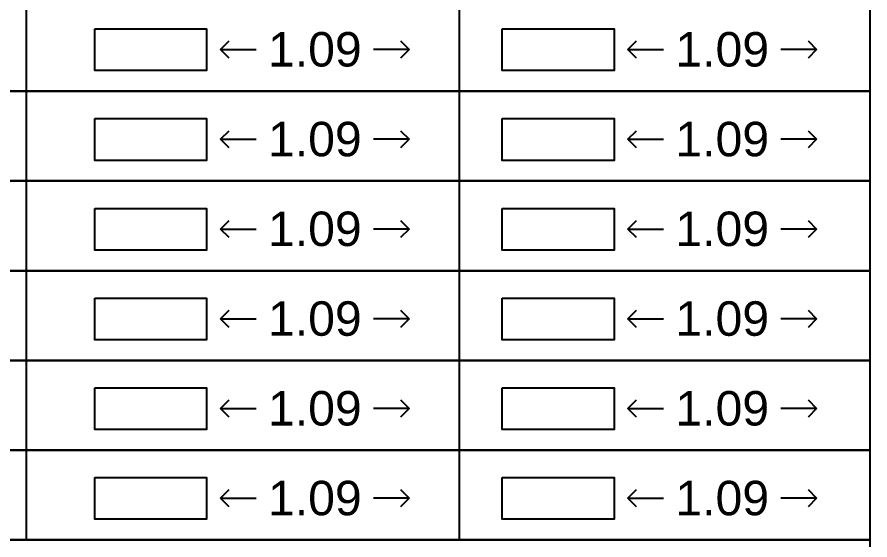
# Model space of a CAD drawing. Header units: metres. Extents: x -9481 to -9285, y 28740 to 57552.
# Drawn here: x -9447.178 to -9442.23, y 28757.198 to 28760.231 of the extents above; entities that cross this region are included whole.
import ezdxf

# ---------------------------------------------------------------- set-up
doc = ezdxf.new("R2010")
doc.units = ezdxf.units.M
doc.header["$PDMODE"] = 34
doc.header["$PDSIZE"] = -15
doc.layers.add('BLK_1_FLR_-1_REGULAR_ROOM_1', color=7, linetype='Continuous', plot=False)
doc.layers.add('BLK_1_FLR_-2_REGULAR_ROOM_1', color=7, linetype='Continuous', plot=False)
doc.layers.add('PLAN', color=7, linetype='Continuous', lineweight=40)
doc.styles.add('Arial', font='arial.ttf', dxfattribs={"height": 0.2})
doc.styles.add('style2', font='arial.ttf', dxfattribs={"height": 0.3})
doc.dimstyles.new('INT DIM', dxfattribs={"dimtxt": 0.3, "dimasz": 0.1, "dimexe": 0.18, "dimexo": 0.0625, "dimgap": 0.09, "dimtad": 0, "dimzin": 0, "dimdsep": 46, "dimtxsty": 'style2', "dimblk": 'OPEN90', "dimcen": 0.09, "dimse1": 1, "dimse2": 1, "dimclrd": 250, "dimclrt": 256, "dimadec": 0, "dimazin": 0, "dimtfac": 1, "dimtofl": 0, "dimtmove": 0, "dimatfit": 3, "dimfxl": 0.18, "dimtolj": 1, "dimtzin": 0, "dimlwd": -1, "dimarcsym": 0})

# ---------------------------------------------------------------- blocks, each defined once
blk = doc.blocks.new('_Open90')
at = {"layer": 'PLAN', "color": 0, "lineweight": -2}
for p, q in [((-0.5, 0.5), (0, 0)), ((0, 0), (-1, 0)), ((0, 0), (-0.5, -0.5))]:
    blk.add_line(p, q, dxfattribs=at)
blk = doc.blocks.new('*D308')
at = {"layer": 'BLK_1_FLR_-1_REGULAR_ROOM_1', "color": 250, "transparency": 16777216}
for p, q in [((-9445.8979, 28760.0427), (-9445.791, 28760.0427)), ((-9445.003, 28760.0427), (-9445.1099, 28760.0427))]:
    blk.add_line(p, q, dxfattribs=at)
at = {"layer": 'Defpoints', "color": 0, "transparency": 16777216}
for p in [(-9445.9979, 28760.1628), (-9444.903, 28760.1628), (-9444.903, 28760.0427)]:
    blk.add_point(p, dxfattribs=at)
at = {"layer": 'BLK_1_FLR_-1_REGULAR_ROOM_1', "color": 250, "transparency": 16777216, "xscale": 0.1, "yscale": 0.1, "zscale": 0.1, "rotation": 180}
blk.add_blockref('_Open90', (-9445.9979, 28760.0427), dxfattribs=at)
at = {"layer": 'BLK_1_FLR_-1_REGULAR_ROOM_1', "color": 250, "transparency": 16777216, "xscale": 0.1, "yscale": 0.1, "zscale": 0.1}
blk.add_blockref('_Open90', (-9444.903, 28760.0427), dxfattribs=at)
at = {"layer": 'BLK_1_FLR_-1_REGULAR_ROOM_1', "transparency": 16777216, "insert": (-9445.4505, 28760.0427), "char_height": 0.2, "attachment_point": 5, "style": 'Arial', "bg_fill": 3, "box_fill_scale": 1.1, "bg_fill_color": 256, "bg_fill_true_color": 13158600, "bg_fill_transparency": 0}
blk.add_mtext('\\A1;1.09', dxfattribs=at)
blk = doc.blocks.new('*D309')
at = {"layer": 'BLK_1_FLR_-2_REGULAR_ROOM_1', "color": 250, "transparency": 16777216}
for p, q in [((-9443.5342, 28760.0427), (-9443.4273, 28760.0427)), ((-9442.6393, 28760.0427), (-9442.7462, 28760.0427))]:
    blk.add_line(p, q, dxfattribs=at)
at = {"layer": 'Defpoints', "color": 0, "transparency": 16777216}
for p in [(-9443.6342, 28760.1628), (-9442.5393, 28760.1628), (-9442.5393, 28760.0427)]:
    blk.add_point(p, dxfattribs=at)
at = {"layer": 'BLK_1_FLR_-2_REGULAR_ROOM_1', "color": 250, "transparency": 16777216, "xscale": 0.1, "yscale": 0.1, "zscale": 0.1, "rotation": 180}
blk.add_blockref('_Open90', (-9443.6342, 28760.0427), dxfattribs=at)
at = {"layer": 'BLK_1_FLR_-2_REGULAR_ROOM_1', "color": 250, "transparency": 16777216, "xscale": 0.1, "yscale": 0.1, "zscale": 0.1}
blk.add_blockref('_Open90', (-9442.5393, 28760.0427), dxfattribs=at)
at = {"layer": 'BLK_1_FLR_-2_REGULAR_ROOM_1', "transparency": 16777216, "insert": (-9443.0868, 28760.0427), "char_height": 0.2, "attachment_point": 5, "style": 'Arial', "bg_fill": 3, "box_fill_scale": 1.1, "bg_fill_color": 256, "bg_fill_true_color": 13158600, "bg_fill_transparency": 0}
blk.add_mtext('\\A1;1.09', dxfattribs=at)
blk = doc.blocks.new('*D315')
at = {"layer": 'BLK_1_FLR_-1_REGULAR_ROOM_1', "color": 250, "transparency": 16777216}
for p, q in [((-9445.8979, 28759.5221), (-9445.791, 28759.5221)), ((-9445.003, 28759.5221), (-9445.1099, 28759.5221))]:
    blk.add_line(p, q, dxfattribs=at)
at = {"layer": 'Defpoints', "color": 0, "transparency": 16777216}
for p in [(-9445.9979, 28759.6421), (-9444.903, 28759.6421), (-9444.903, 28759.5221)]:
    blk.add_point(p, dxfattribs=at)
at = {"layer": 'BLK_1_FLR_-1_REGULAR_ROOM_1', "color": 250, "transparency": 16777216, "xscale": 0.1, "yscale": 0.1, "zscale": 0.1, "rotation": 180}
blk.add_blockref('_Open90', (-9445.9979, 28759.5221), dxfattribs=at)
at = {"layer": 'BLK_1_FLR_-1_REGULAR_ROOM_1', "color": 250, "transparency": 16777216, "xscale": 0.1, "yscale": 0.1, "zscale": 0.1}
blk.add_blockref('_Open90', (-9444.903, 28759.5221), dxfattribs=at)
at = {"layer": 'BLK_1_FLR_-1_REGULAR_ROOM_1', "transparency": 16777216, "insert": (-9445.4505, 28759.5221), "char_height": 0.2, "attachment_point": 5, "style": 'Arial', "bg_fill": 3, "box_fill_scale": 1.1, "bg_fill_color": 256, "bg_fill_true_color": 13158600, "bg_fill_transparency": 0}
blk.add_mtext('\\A1;1.09', dxfattribs=at)
blk = doc.blocks.new('*D316')
at = {"layer": 'BLK_1_FLR_-2_REGULAR_ROOM_1', "color": 250, "transparency": 16777216}
for p, q in [((-9443.5342, 28759.5221), (-9443.4273, 28759.5221)), ((-9442.6393, 28759.5221), (-9442.7462, 28759.5221))]:
    blk.add_line(p, q, dxfattribs=at)
at = {"layer": 'Defpoints', "color": 0, "transparency": 16777216}
for p in [(-9443.6342, 28759.6421), (-9442.5393, 28759.6421), (-9442.5393, 28759.5221)]:
    blk.add_point(p, dxfattribs=at)
at = {"layer": 'BLK_1_FLR_-2_REGULAR_ROOM_1', "color": 250, "transparency": 16777216, "xscale": 0.1, "yscale": 0.1, "zscale": 0.1, "rotation": 180}
blk.add_blockref('_Open90', (-9443.6342, 28759.5221), dxfattribs=at)
at = {"layer": 'BLK_1_FLR_-2_REGULAR_ROOM_1', "color": 250, "transparency": 16777216, "xscale": 0.1, "yscale": 0.1, "zscale": 0.1}
blk.add_blockref('_Open90', (-9442.5393, 28759.5221), dxfattribs=at)
at = {"layer": 'BLK_1_FLR_-2_REGULAR_ROOM_1', "transparency": 16777216, "insert": (-9443.0868, 28759.5221), "char_height": 0.2, "attachment_point": 5, "style": 'Arial', "bg_fill": 3, "box_fill_scale": 1.1, "bg_fill_color": 256, "bg_fill_true_color": 13158600, "bg_fill_transparency": 0}
blk.add_mtext('\\A1;1.09', dxfattribs=at)
blk = doc.blocks.new('*D322')
at = {"layer": 'BLK_1_FLR_-1_REGULAR_ROOM_1', "color": 250, "transparency": 16777216}
for p, q in [((-9445.8979, 28759.0014), (-9445.791, 28759.0014)), ((-9445.003, 28759.0014), (-9445.1099, 28759.0014))]:
    blk.add_line(p, q, dxfattribs=at)
at = {"layer": 'Defpoints', "color": 0, "transparency": 16777216}
for p in [(-9445.9979, 28759.1215), (-9444.903, 28759.1215), (-9444.903, 28759.0014)]:
    blk.add_point(p, dxfattribs=at)
at = {"layer": 'BLK_1_FLR_-1_REGULAR_ROOM_1', "color": 250, "transparency": 16777216, "xscale": 0.1, "yscale": 0.1, "zscale": 0.1, "rotation": 180}
blk.add_blockref('_Open90', (-9445.9979, 28759.0014), dxfattribs=at)
at = {"layer": 'BLK_1_FLR_-1_REGULAR_ROOM_1', "color": 250, "transparency": 16777216, "xscale": 0.1, "yscale": 0.1, "zscale": 0.1}
blk.add_blockref('_Open90', (-9444.903, 28759.0014), dxfattribs=at)
at = {"layer": 'BLK_1_FLR_-1_REGULAR_ROOM_1', "transparency": 16777216, "insert": (-9445.4505, 28759.0014), "char_height": 0.2, "attachment_point": 5, "style": 'Arial', "bg_fill": 3, "box_fill_scale": 1.1, "bg_fill_color": 256, "bg_fill_true_color": 13158600, "bg_fill_transparency": 0}
blk.add_mtext('\\A1;1.09', dxfattribs=at)
blk = doc.blocks.new('*D323')
at = {"layer": 'BLK_1_FLR_-2_REGULAR_ROOM_1', "color": 250, "transparency": 16777216}
for p, q in [((-9443.5342, 28759.0014), (-9443.4273, 28759.0014)), ((-9442.6393, 28759.0014), (-9442.7462, 28759.0014))]:
    blk.add_line(p, q, dxfattribs=at)
at = {"layer": 'Defpoints', "color": 0, "transparency": 16777216}
for p in [(-9443.6342, 28759.1215), (-9442.5393, 28759.1215), (-9442.5393, 28759.0014)]:
    blk.add_point(p, dxfattribs=at)
at = {"layer": 'BLK_1_FLR_-2_REGULAR_ROOM_1', "color": 250, "transparency": 16777216, "xscale": 0.1, "yscale": 0.1, "zscale": 0.1, "rotation": 180}
blk.add_blockref('_Open90', (-9443.6342, 28759.0014), dxfattribs=at)
at = {"layer": 'BLK_1_FLR_-2_REGULAR_ROOM_1', "color": 250, "transparency": 16777216, "xscale": 0.1, "yscale": 0.1, "zscale": 0.1}
blk.add_blockref('_Open90', (-9442.5393, 28759.0014), dxfattribs=at)
at = {"layer": 'BLK_1_FLR_-2_REGULAR_ROOM_1', "transparency": 16777216, "insert": (-9443.0868, 28759.0014), "char_height": 0.2, "attachment_point": 5, "style": 'Arial', "bg_fill": 3, "box_fill_scale": 1.1, "bg_fill_color": 256, "bg_fill_true_color": 13158600, "bg_fill_transparency": 0}
blk.add_mtext('\\A1;1.09', dxfattribs=at)
blk = doc.blocks.new('*D329')
at = {"layer": 'BLK_1_FLR_-1_REGULAR_ROOM_1', "color": 250, "transparency": 16777216}
for p, q in [((-9445.8979, 28758.4808), (-9445.791, 28758.4808)), ((-9445.003, 28758.4808), (-9445.1099, 28758.4808))]:
    blk.add_line(p, q, dxfattribs=at)
at = {"layer": 'Defpoints', "color": 0, "transparency": 16777216}
for p in [(-9445.9979, 28758.6008), (-9444.903, 28758.6008), (-9444.903, 28758.4808)]:
    blk.add_point(p, dxfattribs=at)
at = {"layer": 'BLK_1_FLR_-1_REGULAR_ROOM_1', "color": 250, "transparency": 16777216, "xscale": 0.1, "yscale": 0.1, "zscale": 0.1, "rotation": 180}
blk.add_blockref('_Open90', (-9445.9979, 28758.4808), dxfattribs=at)
at = {"layer": 'BLK_1_FLR_-1_REGULAR_ROOM_1', "color": 250, "transparency": 16777216, "xscale": 0.1, "yscale": 0.1, "zscale": 0.1}
blk.add_blockref('_Open90', (-9444.903, 28758.4808), dxfattribs=at)
at = {"layer": 'BLK_1_FLR_-1_REGULAR_ROOM_1', "transparency": 16777216, "insert": (-9445.4505, 28758.4808), "char_height": 0.2, "attachment_point": 5, "style": 'Arial', "bg_fill": 3, "box_fill_scale": 1.1, "bg_fill_color": 256, "bg_fill_true_color": 13158600, "bg_fill_transparency": 0}
blk.add_mtext('\\A1;1.09', dxfattribs=at)
blk = doc.blocks.new('*D330')
at = {"layer": 'BLK_1_FLR_-2_REGULAR_ROOM_1', "color": 250, "transparency": 16777216}
for p, q in [((-9443.5342, 28758.4808), (-9443.4273, 28758.4808)), ((-9442.6393, 28758.4808), (-9442.7462, 28758.4808))]:
    blk.add_line(p, q, dxfattribs=at)
at = {"layer": 'Defpoints', "color": 0, "transparency": 16777216}
for p in [(-9443.6342, 28758.6008), (-9442.5393, 28758.6008), (-9442.5393, 28758.4808)]:
    blk.add_point(p, dxfattribs=at)
at = {"layer": 'BLK_1_FLR_-2_REGULAR_ROOM_1', "color": 250, "transparency": 16777216, "xscale": 0.1, "yscale": 0.1, "zscale": 0.1, "rotation": 180}
blk.add_blockref('_Open90', (-9443.6342, 28758.4808), dxfattribs=at)
at = {"layer": 'BLK_1_FLR_-2_REGULAR_ROOM_1', "color": 250, "transparency": 16777216, "xscale": 0.1, "yscale": 0.1, "zscale": 0.1}
blk.add_blockref('_Open90', (-9442.5393, 28758.4808), dxfattribs=at)
at = {"layer": 'BLK_1_FLR_-2_REGULAR_ROOM_1', "transparency": 16777216, "insert": (-9443.0868, 28758.4808), "char_height": 0.2, "attachment_point": 5, "style": 'Arial', "bg_fill": 3, "box_fill_scale": 1.1, "bg_fill_color": 256, "bg_fill_true_color": 13158600, "bg_fill_transparency": 0}
blk.add_mtext('\\A1;1.09', dxfattribs=at)
blk = doc.blocks.new('*D336')
at = {"layer": 'BLK_1_FLR_-1_REGULAR_ROOM_1', "color": 250, "transparency": 16777216}
for p, q in [((-9445.8979, 28757.9601), (-9445.791, 28757.9601)), ((-9445.003, 28757.9601), (-9445.1099, 28757.9601))]:
    blk.add_line(p, q, dxfattribs=at)
at = {"layer": 'Defpoints', "color": 0, "transparency": 16777216}
for p in [(-9445.9979, 28758.0802), (-9444.903, 28758.0802), (-9444.903, 28757.9601)]:
    blk.add_point(p, dxfattribs=at)
at = {"layer": 'BLK_1_FLR_-1_REGULAR_ROOM_1', "color": 250, "transparency": 16777216, "xscale": 0.1, "yscale": 0.1, "zscale": 0.1, "rotation": 180}
blk.add_blockref('_Open90', (-9445.9979, 28757.9601), dxfattribs=at)
at = {"layer": 'BLK_1_FLR_-1_REGULAR_ROOM_1', "color": 250, "transparency": 16777216, "xscale": 0.1, "yscale": 0.1, "zscale": 0.1}
blk.add_blockref('_Open90', (-9444.903, 28757.9601), dxfattribs=at)
at = {"layer": 'BLK_1_FLR_-1_REGULAR_ROOM_1', "transparency": 16777216, "insert": (-9445.4505, 28757.9601), "char_height": 0.2, "attachment_point": 5, "style": 'Arial', "bg_fill": 3, "box_fill_scale": 1.1, "bg_fill_color": 256, "bg_fill_true_color": 13158600, "bg_fill_transparency": 0}
blk.add_mtext('\\A1;1.09', dxfattribs=at)
blk = doc.blocks.new('*D337')
at = {"layer": 'BLK_1_FLR_-2_REGULAR_ROOM_1', "color": 250, "transparency": 16777216}
for p, q in [((-9443.5342, 28757.9601), (-9443.4273, 28757.9601)), ((-9442.6393, 28757.9601), (-9442.7462, 28757.9601))]:
    blk.add_line(p, q, dxfattribs=at)
at = {"layer": 'Defpoints', "color": 0, "transparency": 16777216}
for p in [(-9443.6342, 28758.0802), (-9442.5393, 28758.0802), (-9442.5393, 28757.9601)]:
    blk.add_point(p, dxfattribs=at)
at = {"layer": 'BLK_1_FLR_-2_REGULAR_ROOM_1', "color": 250, "transparency": 16777216, "xscale": 0.1, "yscale": 0.1, "zscale": 0.1, "rotation": 180}
blk.add_blockref('_Open90', (-9443.6342, 28757.9601), dxfattribs=at)
at = {"layer": 'BLK_1_FLR_-2_REGULAR_ROOM_1', "color": 250, "transparency": 16777216, "xscale": 0.1, "yscale": 0.1, "zscale": 0.1}
blk.add_blockref('_Open90', (-9442.5393, 28757.9601), dxfattribs=at)
at = {"layer": 'BLK_1_FLR_-2_REGULAR_ROOM_1', "transparency": 16777216, "insert": (-9443.0868, 28757.9601), "char_height": 0.2, "attachment_point": 5, "style": 'Arial', "bg_fill": 3, "box_fill_scale": 1.1, "bg_fill_color": 256, "bg_fill_true_color": 13158600, "bg_fill_transparency": 0}
blk.add_mtext('\\A1;1.09', dxfattribs=at)
blk = doc.blocks.new('*D343')
at = {"layer": 'BLK_1_FLR_-1_REGULAR_ROOM_1', "color": 250, "transparency": 16777216}
for p, q in [((-9445.8979, 28757.4395), (-9445.791, 28757.4395)), ((-9445.003, 28757.4395), (-9445.1099, 28757.4395))]:
    blk.add_line(p, q, dxfattribs=at)
at = {"layer": 'Defpoints', "color": 0, "transparency": 16777216}
for p in [(-9445.9979, 28757.5595), (-9444.903, 28757.5595), (-9444.903, 28757.4395)]:
    blk.add_point(p, dxfattribs=at)
at = {"layer": 'BLK_1_FLR_-1_REGULAR_ROOM_1', "color": 250, "transparency": 16777216, "xscale": 0.1, "yscale": 0.1, "zscale": 0.1, "rotation": 180}
blk.add_blockref('_Open90', (-9445.9979, 28757.4395), dxfattribs=at)
at = {"layer": 'BLK_1_FLR_-1_REGULAR_ROOM_1', "color": 250, "transparency": 16777216, "xscale": 0.1, "yscale": 0.1, "zscale": 0.1}
blk.add_blockref('_Open90', (-9444.903, 28757.4395), dxfattribs=at)
at = {"layer": 'BLK_1_FLR_-1_REGULAR_ROOM_1', "transparency": 16777216, "insert": (-9445.4505, 28757.4395), "char_height": 0.2, "attachment_point": 5, "style": 'Arial', "bg_fill": 3, "box_fill_scale": 1.1, "bg_fill_color": 256, "bg_fill_true_color": 13158600, "bg_fill_transparency": 0}
blk.add_mtext('\\A1;1.09', dxfattribs=at)
blk = doc.blocks.new('*D344')
at = {"layer": 'BLK_1_FLR_-2_REGULAR_ROOM_1', "color": 250, "transparency": 16777216}
for p, q in [((-9443.5342, 28757.4395), (-9443.4273, 28757.4395)), ((-9442.6393, 28757.4395), (-9442.7462, 28757.4395))]:
    blk.add_line(p, q, dxfattribs=at)
at = {"layer": 'Defpoints', "color": 0, "transparency": 16777216}
for p in [(-9443.6342, 28757.5595), (-9442.5393, 28757.5595), (-9442.5393, 28757.4395)]:
    blk.add_point(p, dxfattribs=at)
at = {"layer": 'BLK_1_FLR_-2_REGULAR_ROOM_1', "color": 250, "transparency": 16777216, "xscale": 0.1, "yscale": 0.1, "zscale": 0.1, "rotation": 180}
blk.add_blockref('_Open90', (-9443.6342, 28757.4395), dxfattribs=at)
at = {"layer": 'BLK_1_FLR_-2_REGULAR_ROOM_1', "color": 250, "transparency": 16777216, "xscale": 0.1, "yscale": 0.1, "zscale": 0.1}
blk.add_blockref('_Open90', (-9442.5393, 28757.4395), dxfattribs=at)
at = {"layer": 'BLK_1_FLR_-2_REGULAR_ROOM_1', "transparency": 16777216, "insert": (-9443.0868, 28757.4395), "char_height": 0.2, "attachment_point": 5, "style": 'Arial', "bg_fill": 3, "box_fill_scale": 1.1, "bg_fill_color": 256, "bg_fill_true_color": 13158600, "bg_fill_transparency": 0}
blk.add_mtext('\\A1;1.09', dxfattribs=at)

msp = doc.modelspace()

# ---------------------------------------------------------------- linework, layer by layer
for p, q in [((-9447.1263, 28760.3217), (-9447.1263, 28759.801)), ((-9444.6141, 28760.3217), (-9444.6141, 28759.801)), ((-9447.1263, 28759.801), (-9447.1263, 28759.2804)), ((-9444.6141, 28759.801), (-9444.6141, 28759.2804)), ((-9447.1263, 28759.2804), (-9447.1263, 28758.7597)), ((-9444.6141, 28759.2804), (-9444.6141, 28758.7597)), ((-9447.1263, 28758.7597), (-9447.1263, 28758.2391)), ((-9444.6141, 28758.7597), (-9444.6141, 28758.2391)), ((-9447.1263, 28758.2391), (-9447.1263, 28757.7184)), ((-9444.6141, 28758.2391), (-9444.6141, 28757.7184)), ((-9447.1263, 28757.7184), (-9447.1263, 28757.1978)), ((-9444.6141, 28757.7184), (-9444.6141, 28757.1978))]:
    msp.add_line(p, q)
for points in [[(-9461.7318, 28760.3217), (-9442.23, 28760.3217), (-9442.23, 28759.801), (-9461.7318, 28759.801)], [(-9461.7318, 28759.801), (-9442.23, 28759.801), (-9442.23, 28759.2804), (-9461.7318, 28759.2804)], [(-9461.7318, 28759.2804), (-9442.23, 28759.2804), (-9442.23, 28758.7597), (-9461.7318, 28758.7597)], [(-9461.7318, 28758.7597), (-9442.23, 28758.7597), (-9442.23, 28758.2391), (-9461.7318, 28758.2391)], [(-9461.7318, 28758.2391), (-9442.23, 28758.2391), (-9442.23, 28757.7184), (-9461.7318, 28757.7184)], [(-9461.7318, 28757.7184), (-9442.23, 28757.7184), (-9442.23, 28757.1978), (-9461.7318, 28757.1978)], [(-9461.7318, 28757.1978), (-9442.23, 28757.1978), (-9442.23, 28756.6772), (-9461.7318, 28756.6772)]]:
    msp.add_lwpolyline(points)
at = {"layer": 'BLK_1_FLR_-1_REGULAR_ROOM_1', "color": 30}
msp.add_lwpolyline([(-9446.7278, 28760.1628), (-9446.0786, 28760.1628), (-9446.0786, 28759.9206), (-9446.7278, 28759.9206)], close=True, dxfattribs=at)
at = {"layer": 'BLK_1_FLR_-1_REGULAR_ROOM_1', "color": 31}
msp.add_lwpolyline([(-9446.7278, 28759.6421), (-9446.0786, 28759.6421), (-9446.0786, 28759.4), (-9446.7278, 28759.4)], close=True, dxfattribs=at)
at = {"layer": 'BLK_1_FLR_-1_REGULAR_ROOM_1', "color": 32}
msp.add_lwpolyline([(-9446.7278, 28759.1215), (-9446.0786, 28759.1215), (-9446.0786, 28758.8793), (-9446.7278, 28758.8793)], close=True, dxfattribs=at)
at = {"layer": 'BLK_1_FLR_-1_REGULAR_ROOM_1', "color": 33}
msp.add_lwpolyline([(-9446.7278, 28758.6008), (-9446.0786, 28758.6008), (-9446.0786, 28758.3587), (-9446.7278, 28758.3587)], close=True, dxfattribs=at)
at = {"layer": 'BLK_1_FLR_-1_REGULAR_ROOM_1', "color": 34}
msp.add_lwpolyline([(-9446.7278, 28758.0802), (-9446.0786, 28758.0802), (-9446.0786, 28757.838), (-9446.7278, 28757.838)], close=True, dxfattribs=at)
at = {"layer": 'BLK_1_FLR_-1_REGULAR_ROOM_1', "color": 35}
msp.add_lwpolyline([(-9446.7278, 28757.5595), (-9446.0786, 28757.5595), (-9446.0786, 28757.3174), (-9446.7278, 28757.3174)], close=True, dxfattribs=at)
at = {"layer": 'BLK_1_FLR_-2_REGULAR_ROOM_1', "color": 30}
msp.add_lwpolyline([(-9444.3641, 28760.1628), (-9443.7149, 28760.1628), (-9443.7149, 28759.9206), (-9444.3641, 28759.9206)], close=True, dxfattribs=at)
at = {"layer": 'BLK_1_FLR_-2_REGULAR_ROOM_1', "color": 31}
msp.add_lwpolyline([(-9444.3641, 28759.6421), (-9443.7149, 28759.6421), (-9443.7149, 28759.4), (-9444.3641, 28759.4)], close=True, dxfattribs=at)
at = {"layer": 'BLK_1_FLR_-2_REGULAR_ROOM_1', "color": 32}
msp.add_lwpolyline([(-9444.3641, 28759.1215), (-9443.7149, 28759.1215), (-9443.7149, 28758.8793), (-9444.3641, 28758.8793)], close=True, dxfattribs=at)
at = {"layer": 'BLK_1_FLR_-2_REGULAR_ROOM_1', "color": 33}
msp.add_lwpolyline([(-9444.3641, 28758.6008), (-9443.7149, 28758.6008), (-9443.7149, 28758.3587), (-9444.3641, 28758.3587)], close=True, dxfattribs=at)
at = {"layer": 'BLK_1_FLR_-2_REGULAR_ROOM_1', "color": 34}
msp.add_lwpolyline([(-9444.3641, 28758.0802), (-9443.7149, 28758.0802), (-9443.7149, 28757.838), (-9444.3641, 28757.838)], close=True, dxfattribs=at)
at = {"layer": 'BLK_1_FLR_-2_REGULAR_ROOM_1', "color": 35}
msp.add_lwpolyline([(-9444.3641, 28757.5595), (-9443.7149, 28757.5595), (-9443.7149, 28757.3174), (-9444.3641, 28757.3174)], close=True, dxfattribs=at)

# ---------------------------------------------------------------- next in the draw order: dimensions: what is measured, and where the dimension line sits
at = {"layer": 'BLK_1_FLR_-1_REGULAR_ROOM_1', "color": 30}
dim = msp.add_linear_dim(base=(-9444.903, 28760.0427), p1=(-9445.9979, 28760.1628), p2=(-9444.903, 28760.1628), dimstyle='INT DIM', override={"dimtxt": 0.2, "dimtxsty": 'Arial', "dimfxl": 0.125, "dimtfill": 1, "dimtfillclr": 7, "dimarcsym": 1}, dxfattribs=at)
dim.commit()
dim.dimension.update_dxf_attribs({"geometry": '*D308', "text_midpoint": (-9445.4505, 28760.0427)})
at = {"layer": 'BLK_1_FLR_-1_REGULAR_ROOM_1', "color": 31}
dim = msp.add_linear_dim(base=(-9444.903, 28759.5221), p1=(-9445.9979, 28759.6421), p2=(-9444.903, 28759.6421), dimstyle='INT DIM', override={"dimtxt": 0.2, "dimtxsty": 'Arial', "dimfxl": 0.125, "dimtfill": 1, "dimtfillclr": 7, "dimarcsym": 1}, dxfattribs=at)
dim.commit()
dim.dimension.update_dxf_attribs({"geometry": '*D315', "text_midpoint": (-9445.4505, 28759.5221)})
at = {"layer": 'BLK_1_FLR_-1_REGULAR_ROOM_1', "color": 32}
dim = msp.add_linear_dim(base=(-9444.903, 28759.0014), p1=(-9445.9979, 28759.1215), p2=(-9444.903, 28759.1215), dimstyle='INT DIM', override={"dimtxt": 0.2, "dimtxsty": 'Arial', "dimfxl": 0.125, "dimtfill": 1, "dimtfillclr": 7, "dimarcsym": 1}, dxfattribs=at)
dim.commit()
dim.dimension.update_dxf_attribs({"geometry": '*D322', "text_midpoint": (-9445.4505, 28759.0014)})
at = {"layer": 'BLK_1_FLR_-1_REGULAR_ROOM_1', "color": 33}
dim = msp.add_linear_dim(base=(-9444.903, 28758.4808), p1=(-9445.9979, 28758.6008), p2=(-9444.903, 28758.6008), dimstyle='INT DIM', override={"dimtxt": 0.2, "dimtxsty": 'Arial', "dimfxl": 0.125, "dimtfill": 1, "dimtfillclr": 7, "dimarcsym": 1}, dxfattribs=at)
dim.commit()
dim.dimension.update_dxf_attribs({"geometry": '*D329', "text_midpoint": (-9445.4505, 28758.4808)})
at = {"layer": 'BLK_1_FLR_-1_REGULAR_ROOM_1', "color": 34}
dim = msp.add_linear_dim(base=(-9444.903, 28757.9601), p1=(-9445.9979, 28758.0802), p2=(-9444.903, 28758.0802), dimstyle='INT DIM', override={"dimtxt": 0.2, "dimtxsty": 'Arial', "dimfxl": 0.125, "dimtfill": 1, "dimtfillclr": 7, "dimarcsym": 1}, dxfattribs=at)
dim.commit()
dim.dimension.update_dxf_attribs({"geometry": '*D336', "text_midpoint": (-9445.4505, 28757.9601)})
at = {"layer": 'BLK_1_FLR_-1_REGULAR_ROOM_1', "color": 35}
dim = msp.add_linear_dim(base=(-9444.903, 28757.4395), p1=(-9445.9979, 28757.5595), p2=(-9444.903, 28757.5595), dimstyle='INT DIM', override={"dimtxt": 0.2, "dimtxsty": 'Arial', "dimfxl": 0.125, "dimtfill": 1, "dimtfillclr": 7, "dimarcsym": 1}, dxfattribs=at)
dim.commit()
dim.dimension.update_dxf_attribs({"geometry": '*D343', "text_midpoint": (-9445.4505, 28757.4395)})
at = {"layer": 'BLK_1_FLR_-2_REGULAR_ROOM_1', "color": 30}
dim = msp.add_linear_dim(base=(-9442.5393, 28760.0427), p1=(-9443.6342, 28760.1628), p2=(-9442.5393, 28760.1628), dimstyle='INT DIM', override={"dimtxt": 0.2, "dimtxsty": 'Arial', "dimfxl": 0.125, "dimtfill": 1, "dimtfillclr": 7, "dimarcsym": 1}, dxfattribs=at)
dim.commit()
dim.dimension.update_dxf_attribs({"geometry": '*D309', "text_midpoint": (-9443.0868, 28760.0427)})
at = {"layer": 'BLK_1_FLR_-2_REGULAR_ROOM_1', "color": 31}
dim = msp.add_linear_dim(base=(-9442.5393, 28759.5221), p1=(-9443.6342, 28759.6421), p2=(-9442.5393, 28759.6421), dimstyle='INT DIM', override={"dimtxt": 0.2, "dimtxsty": 'Arial', "dimfxl": 0.125, "dimtfill": 1, "dimtfillclr": 7, "dimarcsym": 1}, dxfattribs=at)
dim.commit()
dim.dimension.update_dxf_attribs({"geometry": '*D316', "text_midpoint": (-9443.0868, 28759.5221)})
at = {"layer": 'BLK_1_FLR_-2_REGULAR_ROOM_1', "color": 32}
dim = msp.add_linear_dim(base=(-9442.5393, 28759.0014), p1=(-9443.6342, 28759.1215), p2=(-9442.5393, 28759.1215), dimstyle='INT DIM', override={"dimtxt": 0.2, "dimtxsty": 'Arial', "dimfxl": 0.125, "dimtfill": 1, "dimtfillclr": 7, "dimarcsym": 1}, dxfattribs=at)
dim.commit()
dim.dimension.update_dxf_attribs({"geometry": '*D323', "text_midpoint": (-9443.0868, 28759.0014)})
at = {"layer": 'BLK_1_FLR_-2_REGULAR_ROOM_1', "color": 33}
dim = msp.add_linear_dim(base=(-9442.5393, 28758.4808), p1=(-9443.6342, 28758.6008), p2=(-9442.5393, 28758.6008), dimstyle='INT DIM', override={"dimtxt": 0.2, "dimtxsty": 'Arial', "dimfxl": 0.125, "dimtfill": 1, "dimtfillclr": 7, "dimarcsym": 1}, dxfattribs=at)
dim.commit()
dim.dimension.update_dxf_attribs({"geometry": '*D330', "text_midpoint": (-9443.0868, 28758.4808)})
at = {"layer": 'BLK_1_FLR_-2_REGULAR_ROOM_1', "color": 34}
dim = msp.add_linear_dim(base=(-9442.5393, 28757.9601), p1=(-9443.6342, 28758.0802), p2=(-9442.5393, 28758.0802), dimstyle='INT DIM', override={"dimtxt": 0.2, "dimtxsty": 'Arial', "dimfxl": 0.125, "dimtfill": 1, "dimtfillclr": 7, "dimarcsym": 1}, dxfattribs=at)
dim.commit()
dim.dimension.update_dxf_attribs({"geometry": '*D337', "text_midpoint": (-9443.0868, 28757.9601)})
at = {"layer": 'BLK_1_FLR_-2_REGULAR_ROOM_1', "color": 35}
dim = msp.add_linear_dim(base=(-9442.5393, 28757.4395), p1=(-9443.6342, 28757.5595), p2=(-9442.5393, 28757.5595), dimstyle='INT DIM', override={"dimtxt": 0.2, "dimtxsty": 'Arial', "dimfxl": 0.125, "dimtfill": 1, "dimtfillclr": 7, "dimarcsym": 1}, dxfattribs=at)
dim.commit()
dim.dimension.update_dxf_attribs({"geometry": '*D344', "text_midpoint": (-9443.0868, 28757.4395)})

doc.saveas('drawing.dxf')
